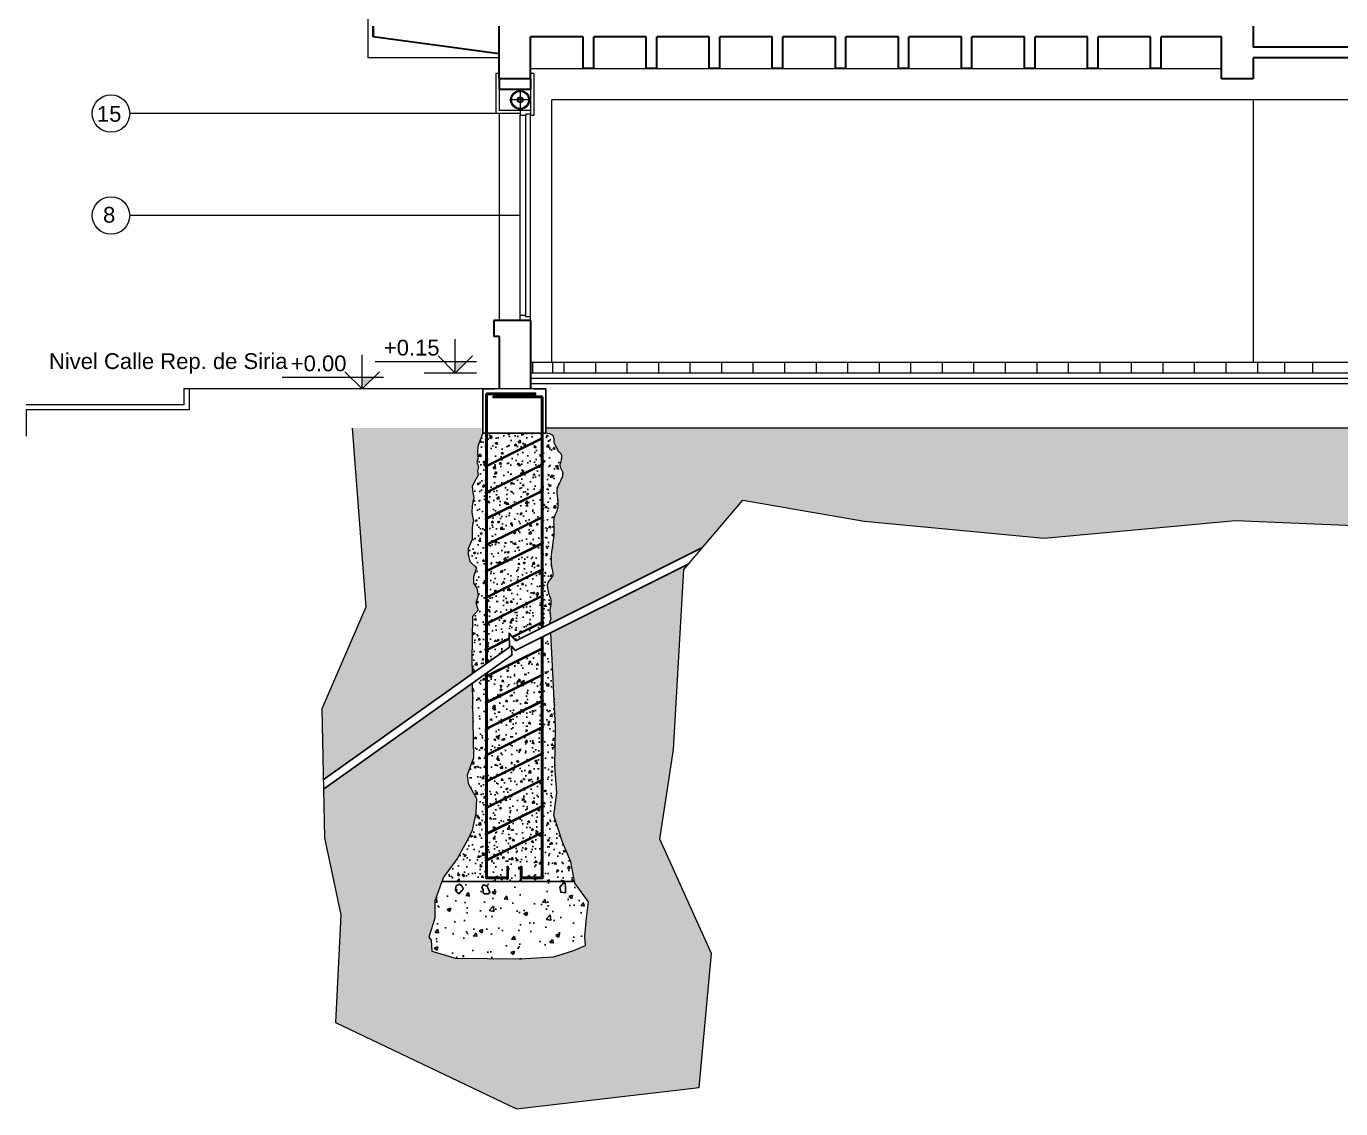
# Model space of a CAD drawing. Header units: millimetres. Extents: x 1578 to 2210, y 899 to 1032.
# Drawn here: x 2049.99 to 2062.5, y 924.81 to 935.11 of the extents above; entities that cross this region are included whole.
import ezdxf

# ---------------------------------------------------------------- set-up
doc = ezdxf.new("R2010")
doc.units = ezdxf.units.MM
doc.linetypes.add('DASHDOT2', pattern=[12.7, 6.35, -3.175, 0, -3.175])
for name, color, linetype, lineweight in [('CARPINTERIA', 7, 'Continuous', 18), ('COTAS', 7, 'Continuous', 15), ('EJES', 7, 'DASHDOT2', 13), ('ESTRUCTURA', 3, 'Continuous', 30), ('LV1', 1, 'Continuous', 9), ('MUROS', 1, 'Continuous', 30), ('PISOS', 9, 'Continuous', 9), ('TRAMAS', 7, 'Continuous', 15), ('UMBRALES', 7, 'Continuous', 18)]:
    doc.layers.add(name, color=color, linetype=linetype, lineweight=lineweight)
for name, color, linetype in [('Dado de Hormigón', 54, 'Continuous'), ('Hatch Compactación', 24, 'Continuous'), ('Hatch Lositas', 54, 'Continuous'), ('Hatch Pobre', 242, 'Continuous'), ('Hierros', 252, 'Continuous')]:
    doc.layers.add(name, color=color, linetype=linetype)
doc.styles.add('STYLE1', font='ARIAL.TTF')
pattern_1 = [(50, (1219.69837, 541.56251), (0.18218467, -0.015939086), [0.01905, -0.20955]), (355, (1219.69837, 541.5625), (-0.035242826, 0.191056643), [0.01524, -0.16764]), (100.451, (1219.71355, 541.56118), (0.1469425, 0.175116688), [0.01619, -0.17809]), (46.1842, (1219.69837, 541.6133), (0.27107904, -0.04204233), [0.028575, -0.314325]), (96.6356, (1219.72096, 541.6098), (0.237404234, 0.247425556), [0.024285, -0.267135]), (351.184, (1219.69837, 541.6133), (0.23740461, 0.24742512), [0.02286, -0.25146]), (21, (1219.72377, 541.60061), (0.15161488, -0.102265519), [0.01905, -0.20955]), (326, (1219.72377, 541.6006), (0.06180203, 0.184187966), [0.01524, -0.16764]), (71.4514, (1219.7364, 541.59209), (0.21341649, 0.081922858), [0.01619, -0.17809]), (37.5, (1219.69837, 541.56251), (0.0030886033, 0.084555039), [0, -0.165608, 0, -0.17018, 0, -0.168275]), (7.5, (1219.69837, 541.56251), (0.0668196625, 0.100180575), [0, -0.097028, 0, -0.161798, 0, -0.064135]), (327.5, (1219.641726, 541.56251), (0.135590595, -0.005728744), [0, -0.0635, 0, -0.19812, 0, -0.26289]), (317.5, (1219.61633, 541.56251), (0.148129181, 0.025426491), [0, -0.08255, 0, -0.131572, 0, -0.18669])]

msp = doc.modelspace()

# ---------------------------------------------------------------- hatches: boundary and pattern name
at = {"layer": 'COTAS', "ltscale": 0.05}
h = msp.add_hatch(color=256, dxfattribs=at)
h.paths.add_polyline_path([(2054.07, 931.914), (2054.179, 931.914), (2054.07, 931.805)])
h.paths.add_polyline_path([(2053.184, 931.764), (2053.292, 931.764), (2053.184, 931.655)])
at = {"layer": 'Hatch Lositas'}
h = msp.add_hatch(dxfattribs=at)
h.set_pattern_fill('AR-CONC', color=256, scale=0.001, style=0)
h.set_pattern_definition([(50, (1797.23007, 866.23031), (0.18218467, -0.015939086), [0.01905, -0.20955]), (355, (1797.23007, 866.23031), (-0.03524283, 0.19105664), [0.01524, -0.16764]), (100.451, (1797.24525, 866.22898), (0.1469425, 0.17511669), [0.01619, -0.17809]), (46.1842, (1797.23007, 866.2811), (0.27107904, -0.04204233), [0.028575, -0.314325]), (96.6356, (1797.25266, 866.2776), (0.23740423, 0.24742556), [0.024285, -0.267135]), (351.184, (1797.23007, 866.2811), (0.2374046, 0.24742512), [0.02286, -0.25146]), (21, (1797.25547, 866.26841), (0.15161488, -0.10226552), [0.01905, -0.20955]), (326, (1797.25547, 866.26841), (0.06180203, 0.18418797), [0.01524, -0.16764]), (71.4514, (1797.2681, 866.25989), (0.21341649, 0.08192286), [0.01619, -0.17809]), (37.5, (1797.23007, 866.23031), (0.003088603, 0.084555039), [0, -0.165608, 0, -0.17018, 0, -0.168275]), (7.5, (1797.23007, 866.23031), (0.066819663, 0.100180575), [0, -0.097028, 0, -0.161798, 0, -0.064135]), (327.5, (1797.17343, 866.23031), (0.135590595, -0.005728744), [0, -0.0635, 0, -0.19812, 0, -0.26289]), (317.5, (1797.14803, 866.23031), (0.14812918, 0.02542649), [0, -0.08255, 0, -0.131572, 0, -0.18669])])
edge = h.paths.add_edge_path()
edge.add_line((2054.374, 930.921), (2054.362, 930.915))
edge.add_arc((2054.36, 930.918), 0.004, 116.5453, 306.1763, ccw=False)
edge.add_line((2054.358, 930.921), (2054.374, 930.929))
edge.add_line((2054.374, 930.929), (2054.374, 931.235))
edge.add_line((2054.374, 931.235), (2054.332, 931.235))
edge.add_spline(control_points=[(2054.332, 931.235), (2054.327, 931.235), (2054.313, 931.235), (2054.3, 931.236), (2054.291, 931.236)], knot_values=[0, 0, 0, 0, 0.014341, 0.040505, 0.040505, 0.040505, 0.040505], degree=3, periodic=0)
edge.add_line((2054.291, 931.236), (2054.284, 931.107))
edge.add_line((2054.284, 931.107), (2054.281, 931.059))
edge.add_line((2054.281, 931.059), (2054.284, 930.988))
edge.add_line((2054.284, 930.988), (2054.274, 930.958))
edge.add_line((2054.274, 930.958), (2054.291, 930.915))
edge.add_line((2054.291, 930.915), (2054.281, 930.876))
edge.add_line((2054.281, 930.876), (2054.288, 930.835))
edge.add_line((2054.288, 930.835), (2054.23, 930.729))
edge.add_line((2054.23, 930.729), (2054.232, 930.688))
edge.add_line((2054.232, 930.688), (2054.247, 930.623))
edge.add_line((2054.247, 930.623), (2054.23, 930.544))
edge.add_line((2054.23, 930.544), (2054.228, 930.479))
edge.add_line((2054.228, 930.479), (2054.232, 930.446))
edge.add_line((2054.232, 930.446), (2054.244, 930.401))
edge.add_line((2054.244, 930.401), (2054.235, 930.365))
edge.add_line((2054.235, 930.365), (2054.23, 930.326))
edge.add_line((2054.23, 930.326), (2054.23, 930.285))
edge.add_line((2054.23, 930.285), (2054.23, 930.224))
edge.add_line((2054.23, 930.224), (2054.191, 930.138))
edge.add_line((2054.191, 930.138), (2054.191, 930.083))
edge.add_line((2054.191, 930.083), (2054.207, 930.012))
edge.add_line((2054.207, 930.012), (2054.272, 929.954))
edge.add_line((2054.272, 929.954), (2054.242, 929.869))
edge.add_line((2054.242, 929.869), (2054.242, 929.806))
edge.add_line((2054.242, 929.806), (2054.274, 929.761))
edge.add_line((2054.274, 929.761), (2054.286, 929.688))
edge.add_line((2054.286, 929.688), (2054.266, 929.621))
edge.add_line((2054.266, 929.621), (2054.288, 929.55))
edge.add_line((2054.288, 929.55), (2054.235, 929.491))
edge.add_line((2054.235, 929.491), (2054.227, 929.07))
edge.add_line((2054.227, 929.07), (2054.229, 928.944))
edge.add_line((2054.229, 928.944), (2054.374, 929.048))
edge.add_line((2054.374, 929.048), (2054.374, 929.171))
edge.add_line((2054.374, 929.171), (2054.362, 929.165))
edge.add_arc((2054.36, 929.168), 0.004, 116.5453, 306.1763, ccw=False)
edge.add_line((2054.358, 929.171), (2054.374, 929.179))
edge.add_line((2054.374, 929.179), (2054.374, 929.421))
edge.add_line((2054.374, 929.421), (2054.362, 929.415))
edge.add_arc((2054.36, 929.418), 0.004, 116.5453, 306.1763, ccw=False)
edge.add_line((2054.358, 929.421), (2054.374, 929.429))
edge.add_line((2054.374, 929.429), (2054.374, 929.671))
edge.add_line((2054.374, 929.671), (2054.362, 929.665))
edge.add_arc((2054.36, 929.668), 0.004, 116.5453, 306.1763, ccw=False)
edge.add_line((2054.358, 929.671), (2054.374, 929.679))
edge.add_line((2054.374, 929.679), (2054.374, 929.921))
edge.add_line((2054.374, 929.921), (2054.362, 929.915))
edge.add_arc((2054.36, 929.918), 0.004, 116.5453, 306.1763, ccw=False)
edge.add_line((2054.358, 929.921), (2054.374, 929.929))
edge.add_line((2054.374, 929.929), (2054.374, 930.171))
edge.add_line((2054.374, 930.171), (2054.362, 930.165))
edge.add_arc((2054.36, 930.168), 0.004, 116.5453, 306.1763, ccw=False)
edge.add_line((2054.358, 930.171), (2054.374, 930.179))
edge.add_line((2054.374, 930.179), (2054.374, 930.421))
edge.add_line((2054.374, 930.421), (2054.362, 930.415))
edge.add_arc((2054.36, 930.418), 0.004, 116.5453, 306.1763, ccw=False)
edge.add_line((2054.358, 930.421), (2054.374, 930.429))
edge.add_line((2054.374, 930.429), (2054.374, 930.921))
h = msp.add_hatch(dxfattribs=at)
h.set_pattern_fill('AR-CONC', color=256, scale=0.001, style=0)
h.set_pattern_definition(pattern_1)
edge = h.paths.add_edge_path()
edge.add_spline(control_points=[(2054.974, 929.422), (2054.973, 929.43), (2054.971, 929.449), (2054.986, 929.47), (2054.973, 929.489), (2054.979, 929.506), (2054.966, 929.56), (2054.999, 929.626), (2054.962, 929.694), (2054.952, 929.748), (2054.94, 929.822), (2055.012, 929.87), (2054.96, 930.048), (2055.029, 930.229), (2055.001, 930.431), (2055.075, 930.553), (2054.997, 930.703), (2055.121, 930.834), (2055.058, 930.918), (2055.083, 930.975), (2055.086, 931.031), (2055.044, 931.065), (2055.033, 931.108), (2055.005, 931.146), (2055.013, 931.178), (2054.997, 931.225), (2054.959, 931.231), (2054.932, 931.235)], knot_values=[0, 0, 0, 0, 0.02435, 0.05457, 0.065964, 0.087016, 0.104246, 0.229267, 0.275175, 0.328603, 0.396653, 0.482115, 0.532545, 0.91049, 1.055262, 1.111332, 1.323656, 1.47326, 1.530727, 1.599141, 1.649061, 1.681866, 1.750295, 1.782113, 1.814122, 1.845311, 1.918385, 1.918385, 1.918385, 1.918385], degree=3, periodic=0)
edge.add_line((2054.932, 931.235), (2054.902, 931.235))
edge.add_line((2054.902, 931.235), (2054.902, 931.193))
edge.add_arc((2054.903, 931.189), 0.00403, -66.4523, 106.4147, ccw=False)
edge.add_line((2054.904, 931.186), (2054.902, 931.184))
edge.add_line((2054.902, 931.184), (2054.902, 930.943))
edge.add_arc((2054.903, 930.939), 0.00403, -66.4523, 106.4147, ccw=False)
edge.add_line((2054.904, 930.936), (2054.902, 930.934))
edge.add_line((2054.902, 930.934), (2054.902, 930.693))
edge.add_arc((2054.903, 930.689), 0.00403, -66.4523, 106.4147, ccw=False)
edge.add_line((2054.904, 930.686), (2054.902, 930.684))
edge.add_line((2054.902, 930.684), (2054.902, 930.443))
edge.add_arc((2054.903, 930.439), 0.00403, -66.4523, 106.4147, ccw=False)
edge.add_line((2054.904, 930.436), (2054.902, 930.434))
edge.add_line((2054.902, 930.434), (2054.902, 930.193))
edge.add_arc((2054.903, 930.189), 0.00403, -66.4523, 106.4147, ccw=False)
edge.add_line((2054.904, 930.186), (2054.902, 930.184))
edge.add_line((2054.902, 930.184), (2054.902, 929.943))
edge.add_arc((2054.903, 929.939), 0.00403, -66.4523, 106.4147, ccw=False)
edge.add_line((2054.904, 929.936), (2054.902, 929.934))
edge.add_line((2054.902, 929.934), (2054.902, 929.693))
edge.add_arc((2054.903, 929.689), 0.00403, -66.4523, 106.4147, ccw=False)
edge.add_line((2054.904, 929.686), (2054.902, 929.684))
edge.add_line((2054.902, 929.684), (2054.902, 929.443))
edge.add_arc((2054.903, 929.439), 0.00403, -66.4523, 106.4147, ccw=False)
edge.add_line((2054.904, 929.436), (2054.902, 929.434))
edge.add_line((2054.902, 929.434), (2054.902, 929.386))
edge.add_line((2054.902, 929.386), (2054.974, 929.422))
h.paths.add_polyline_path([(2054.89, 931.178), (2054.374, 930.921), (2054.374, 930.679), (2054.89, 930.937)])
h.paths.add_polyline_path([(2054.89, 931.187), (2054.89, 931.235), (2054.374, 931.235), (2054.374, 930.929)])
h.paths.add_polyline_path([(2054.89, 930.928), (2054.374, 930.671), (2054.374, 930.429), (2054.89, 930.687)])
h.paths.add_polyline_path([(2054.89, 930.437), (2054.89, 930.678), (2054.374, 930.421), (2054.374, 930.179)])
h.paths.add_polyline_path([(2054.89, 930.187), (2054.89, 930.428), (2054.374, 930.171), (2054.374, 929.929)])
h.paths.add_polyline_path([(2054.89, 929.937), (2054.89, 930.178), (2054.374, 929.921), (2054.374, 929.679)])
h.paths.add_polyline_path([(2054.89, 929.687), (2054.89, 929.928), (2054.374, 929.671), (2054.374, 929.429)])
h.paths.add_polyline_path([(2054.89, 929.678), (2054.374, 929.421), (2054.374, 929.179), (2054.583, 929.284), (2054.581, 929.333), (2054.611, 929.298), (2054.89, 929.437)])
h = msp.add_hatch(dxfattribs=at)
h.set_pattern_fill('AR-CONC', color=256, scale=0.001, style=0)
h.set_pattern_definition(pattern_1)
h.paths.add_polyline_path([(2054.587, 929.199), (2054.583, 929.275), (2054.374, 929.171), (2054.374, 929.048)])
h.paths.add_polyline_path([(2054.617, 929.292), (2054.646, 929.259), (2054.89, 929.38), (2054.89, 929.428)])
h = msp.add_hatch(dxfattribs=at)
h.set_pattern_fill('AR-CONC', color=256, scale=0.001, style=0)
h.set_pattern_definition(pattern_1)
h.paths.add_polyline_path([(2055.025, 928.438), (2054.978, 929.335), (2054.902, 929.297), (2054.902, 929.193, -0.939612), (2054.904, 929.186), (2054.902, 929.184), (2054.902, 928.943, -0.939612), (2054.904, 928.936), (2054.902, 928.934), (2054.902, 928.693, -0.939612), (2054.904, 928.686), (2054.902, 928.684), (2054.902, 928.443, -0.939612), (2054.904, 928.436), (2054.902, 928.434), (2054.902, 928.193, -0.939612), (2054.904, 928.186), (2054.902, 928.184), (2054.902, 927.943, -0.939612), (2054.904, 927.936), (2054.902, 927.934), (2054.902, 927.693, -0.939612), (2054.904, 927.686), (2054.902, 927.684), (2054.902, 927.443, -0.939612), (2054.904, 927.436), (2054.902, 927.434), (2054.902, 926.998), (2054.69, 926.998), (2054.69, 927.111), (2054.702, 927.111), (2054.702, 927.011), (2054.89, 927.011), (2054.89, 927.428), (2054.374, 927.171), (2054.374, 927.011), (2054.562, 927.011), (2054.562, 927.111), (2054.574, 927.111), (2054.574, 926.998), (2054.362, 926.998), (2054.362, 927.164, -1.036924), (2054.358, 927.171), (2054.362, 927.173), (2054.362, 927.414, -1.036924), (2054.358, 927.421), (2054.362, 927.423), (2054.362, 927.664, -1.036924), (2054.358, 927.671), (2054.362, 927.673), (2054.362, 927.914, -1.036924), (2054.358, 927.921), (2054.362, 927.923), (2054.362, 928.164, -1.036924), (2054.358, 928.171), (2054.362, 928.173), (2054.362, 928.414, -1.036924), (2054.358, 928.421), (2054.362, 928.423), (2054.362, 928.664, -1.036924), (2054.358, 928.671), (2054.362, 928.673), (2054.362, 928.914, -1.036924), (2054.358, 928.921), (2054.362, 928.923), (2054.362, 928.947), (2054.231, 928.854), (2054.242, 928.144), (2054.184, 927.981), (2054.192, 927.9), (2054.273, 927.759), (2054.264, 927.616), (2054.226, 927.444), (2054.181, 927.352), (2054.09, 927.19), (2053.959, 927.01), (2053.944, 926.968), (2055.206, 926.968), (2055.169, 927.155), (2055.091, 927.343), (2055.007, 927.596), (2055.036, 927.813), (2055.018, 928.065)])
h.paths.add_polyline_path([(2054.89, 928.937), (2054.89, 929.178), (2054.374, 928.921), (2054.374, 928.679)], flags=17)
h.paths.add_polyline_path([(2054.89, 928.687), (2054.89, 928.928), (2054.374, 928.671), (2054.374, 928.429)], flags=17)
h.paths.add_polyline_path([(2054.89, 928.437), (2054.89, 928.678), (2054.374, 928.421), (2054.374, 928.179)], flags=17)
h.paths.add_polyline_path([(2054.89, 928.187), (2054.89, 928.428), (2054.374, 928.171), (2054.374, 927.929)], flags=17)
h.paths.add_polyline_path([(2054.89, 927.937), (2054.89, 928.178), (2054.374, 927.921), (2054.374, 927.679)], flags=17)
h.paths.add_polyline_path([(2054.89, 927.687), (2054.89, 927.928), (2054.374, 927.671), (2054.374, 927.429)], flags=17)
h.paths.add_polyline_path([(2054.89, 927.437), (2054.89, 927.678), (2054.374, 927.421), (2054.374, 927.179)], flags=17)
at = {"layer": 'Hatch Pobre'}
h = msp.add_hatch(dxfattribs=at)
h.set_pattern_fill('AR-CONC', color=256, scale=0.002, style=0)
h.set_pattern_definition([(50, (1219.69837, 541.5625), (0.36436934, -0.03187817), [0.0381, -0.4191]), (355, (1219.69837, 541.5625), (-0.07048565, 0.38211329), [0.03048, -0.33528]), (100.451, (1219.72873, 541.55985), (0.293885, 0.35023338), [0.03238, -0.35618]), (46.1842, (1219.69837, 541.6641), (0.54215808, -0.08408466), [0.05715, -0.62865]), (96.6356, (1219.74355, 541.6571), (0.47480847, 0.4948511), [0.04857, -0.53427]), (351.184, (1219.69837, 541.6641), (0.4748092, 0.49485024), [0.04572, -0.50292]), (21, (1219.74917, 541.6387), (0.30322976, -0.20453104), [0.0381, -0.4191]), (326, (1219.74917, 541.6387), (0.12360406, 0.36837593), [0.03048, -0.33528]), (71.4514, (1219.77444, 541.62166), (0.42683298, 0.16384572), [0.03238, -0.35618]), (37.5, (1219.69837, 541.56251), (0.006177207, 0.169110078), [0, -0.331216, 0, -0.34036, 0, -0.33655]), (7.5, (1219.69837, 541.5625), (0.133639325, 0.20036115), [0, -0.194056, 0, -0.323596, 0, -0.12827]), (327.5, (1219.58508, 541.56251), (0.27118119, -0.011457488), [0, -0.127, 0, -0.39624, 0, -0.52578]), (317.5, (1219.53428, 541.5625), (0.29625836, 0.05085298), [0, -0.1651, 0, -0.263144, 0, -0.37338])])
h.paths.add_polyline_path([(2053.944, 926.968), (2053.875, 926.786), (2053.875, 926.621), (2053.818, 926.438), (2053.839, 926.412), (2053.848, 926.305), (2054.072, 926.241), (2054.681, 926.232), (2055.006, 926.251), (2055.189, 926.308), (2055.309, 926.359), (2055.303, 926.445), (2055.318, 926.622), (2055.339, 926.776), (2055.196, 926.968)])
at = {"layer": 'PISOS', "ltscale": 0.05}
h = msp.add_hatch(color=256, dxfattribs=at)
edge = h.paths.add_edge_path()
edge.add_line((2061.496, 930.402), (2063.045, 930.337))
edge.add_line((2063.045, 930.337), (2065.023, 930.172))
edge.add_line((2065.023, 930.172), (2067, 930.304))
edge.add_line((2067, 930.304), (2067.693, 930.139))
edge.add_line((2067.693, 930.139), (2067.561, 929.119))
edge.add_line((2067.561, 929.119), (2066.803, 928.494))
edge.add_line((2066.803, 928.494), (2066.77, 927.943))
edge.add_line((2066.77, 927.943), (2068.079, 928.875))
edge.add_line((2068.079, 928.875), (2068.077, 929))
edge.add_line((2068.077, 929), (2068.085, 929.422))
edge.add_line((2068.085, 929.422), (2068.138, 929.48))
edge.add_line((2068.138, 929.48), (2068.116, 929.552))
edge.add_line((2068.116, 929.552), (2068.136, 929.619))
edge.add_line((2068.136, 929.619), (2068.124, 929.692))
edge.add_line((2068.124, 929.692), (2068.092, 929.737))
edge.add_line((2068.092, 929.737), (2068.092, 929.8))
edge.add_line((2068.092, 929.8), (2068.122, 929.885))
edge.add_line((2068.122, 929.885), (2068.057, 929.943))
edge.add_line((2068.057, 929.943), (2068.041, 930.014))
edge.add_line((2068.041, 930.014), (2068.041, 930.068))
edge.add_line((2068.041, 930.068), (2068.08, 930.155))
edge.add_line((2068.08, 930.155), (2068.08, 930.215))
edge.add_line((2068.08, 930.215), (2068.08, 930.257))
edge.add_line((2068.08, 930.257), (2068.085, 930.295))
edge.add_line((2068.085, 930.295), (2068.094, 930.332))
edge.add_line((2068.094, 930.332), (2068.078, 930.392))
edge.add_line((2068.078, 930.392), (2068.08, 930.474))
edge.add_line((2068.08, 930.474), (2068.097, 930.554))
edge.add_line((2068.097, 930.554), (2068.082, 930.618))
edge.add_line((2068.082, 930.618), (2068.08, 930.66))
edge.add_line((2068.08, 930.66), (2068.138, 930.765))
edge.add_line((2068.138, 930.765), (2068.131, 930.807))
edge.add_line((2068.131, 930.807), (2068.141, 930.845))
edge.add_line((2068.141, 930.845), (2068.124, 930.889))
edge.add_line((2068.124, 930.889), (2068.134, 930.918))
edge.add_line((2068.134, 930.918), (2068.131, 930.989))
edge.add_line((2068.131, 930.989), (2068.134, 931.038))
edge.add_line((2068.134, 931.038), (2068.182, 931.167))
edge.add_line((2068.182, 931.167), (2068.182, 931.282))
edge.add_line((2068.182, 931.282), (2054.932, 931.282))
edge.add_line((2054.932, 931.282), (2054.932, 931.235))
edge.add_spline(control_points=[(2054.932, 931.235), (2054.959, 931.231), (2054.997, 931.225), (2055.013, 931.178), (2055.005, 931.146), (2055.033, 931.108), (2055.044, 931.065), (2055.086, 931.031), (2055.083, 930.975), (2055.058, 930.918), (2055.121, 930.834), (2054.997, 930.703), (2055.075, 930.553), (2055.001, 930.431), (2055.029, 930.229), (2054.96, 930.048), (2055.012, 929.87), (2054.94, 929.822), (2054.952, 929.748), (2054.962, 929.694), (2054.999, 929.626), (2054.966, 929.56), (2054.979, 929.506), (2054.973, 929.489), (2054.986, 929.47), (2054.971, 929.449), (2054.973, 929.43), (2054.974, 929.422)], knot_values=[0, 0, 0, 0, 0.073074, 0.104263, 0.136272, 0.16809, 0.236519, 0.269324, 0.319243, 0.387658, 0.445125, 0.594729, 0.807053, 0.863123, 1.007895, 1.385839, 1.43627, 1.521732, 1.589782, 1.64321, 1.689118, 1.814139, 1.831369, 1.85242, 1.863815, 1.894035, 1.918385, 1.918385, 1.918385, 1.918385], degree=3, periodic=0)
edge.add_line((2054.974, 929.422), (2056.424, 930.147))
edge.add_line((2056.424, 930.147), (2056.806, 930.596))
edge.add_line((2056.806, 930.596), (2057.96, 930.398))
edge.add_line((2057.96, 930.398), (2059.674, 930.234))
edge.add_line((2059.674, 930.234), (2061.496, 930.402))
h.paths.add_polyline_path([(2067.94, 927.12), (2068.031, 927.283), (2068.076, 927.375), (2068.114, 927.547), (2068.123, 927.689), (2068.042, 927.831), (2068.034, 927.912), (2068.092, 928.074), (2068.081, 928.784), (2066.764, 927.847), (2066.737, 927.375), (2067.101, 926.151), (2067.595, 925.526), (2069.177, 925.362), (2070.331, 925.789), (2070.496, 926.843), (2070.232, 927.567), (2070.265, 929.179), (2070.141, 929.921), (2068.828, 929.265), (2068.875, 928.369), (2068.868, 927.995), (2068.886, 927.743), (2068.857, 927.526), (2068.941, 927.273), (2069.019, 927.086), (2069.059, 926.882), (2069.189, 926.707), (2069.168, 926.553), (2069.153, 926.375), (2069.159, 926.29), (2069.039, 926.238), (2068.856, 926.181), (2068.531, 926.163), (2067.922, 926.172), (2067.698, 926.235), (2067.689, 926.343), (2067.668, 926.369), (2067.725, 926.552), (2067.725, 926.717), (2067.809, 926.94)])
edge = h.paths.add_edge_path()
edge.add_line((2069.606, 930.824), (2069.243, 931.417))
edge.add_line((2069.243, 931.417), (2068.782, 931.586))
edge.add_line((2068.782, 931.586), (2068.782, 931.166))
edge.add_spline(control_points=[(2068.782, 931.166), (2068.809, 931.162), (2068.847, 931.156), (2068.863, 931.109), (2068.855, 931.076), (2068.883, 931.039), (2068.894, 930.995), (2068.936, 930.961), (2068.933, 930.906), (2068.908, 930.849), (2068.971, 930.765), (2068.847, 930.634), (2068.925, 930.484), (2068.851, 930.361), (2068.879, 930.16), (2068.81, 929.978), (2068.862, 929.8), (2068.79, 929.753), (2068.802, 929.679), (2068.812, 929.625), (2068.849, 929.556), (2068.816, 929.49), (2068.829, 929.437), (2068.823, 929.42), (2068.836, 929.401), (2068.821, 929.379), (2068.823, 929.361), (2068.824, 929.353)], knot_values=[0, 0, 0, 0, 0.073074, 0.104263, 0.136272, 0.16809, 0.236519, 0.269324, 0.319243, 0.387658, 0.445125, 0.594729, 0.807053, 0.863123, 1.007895, 1.385839, 1.43627, 1.521732, 1.589782, 1.64321, 1.689118, 1.814139, 1.831369, 1.85242, 1.863815, 1.894035, 1.918385, 1.918385, 1.918385, 1.918385], degree=3, periodic=0)
edge.add_line((2068.824, 929.353), (2070.127, 930.004))
edge.add_line((2070.127, 930.004), (2070.1, 930.166))
edge.add_line((2070.1, 930.166), (2069.606, 930.824))
h = msp.add_hatch(color=256, dxfattribs=at)
h.paths.add_polyline_path([(2053.218, 929.578), (2052.799, 928.611), (2052.813, 927.937), (2054.229, 928.944), (2054.227, 929.07), (2054.235, 929.491), (2054.288, 929.55), (2054.266, 929.621), (2054.286, 929.688), (2054.274, 929.761), (2054.242, 929.806), (2054.242, 929.869), (2054.272, 929.954), (2054.207, 930.012), (2054.191, 930.083), (2054.191, 930.138), (2054.23, 930.224), (2054.23, 930.285), (2054.23, 930.326), (2054.235, 930.365), (2054.244, 930.401), (2054.228, 930.461), (2054.23, 930.544), (2054.247, 930.623), (2054.232, 930.688), (2054.23, 930.729), (2054.288, 930.835), (2054.281, 930.876), (2054.291, 930.915), (2054.274, 930.958), (2054.284, 930.988), (2054.281, 931.059), (2054.284, 931.107), (2054.332, 931.236), (2054.332, 931.282), (2053.087, 931.282)])
h.paths.add_polyline_path([(2053.818, 926.438), (2053.875, 926.621), (2053.875, 926.786), (2053.959, 927.01), (2054.09, 927.19), (2054.181, 927.352), (2054.226, 927.444), (2054.264, 927.616), (2054.273, 927.759), (2054.192, 927.9), (2054.184, 927.981), (2054.242, 928.144), (2054.231, 928.854), (2052.815, 927.846), (2052.825, 927.383), (2052.982, 926.652), (2052.931, 925.628), (2054.651, 924.807), (2056.392, 925.008), (2056.509, 926.285), (2056.015, 927.371), (2056.147, 928.226), (2056.246, 929.938), (2056.291, 929.991), (2054.978, 929.335), (2055.025, 928.438), (2055.018, 928.065), (2055.036, 927.813), (2055.007, 927.596), (2055.091, 927.343), (2055.169, 927.155), (2055.209, 926.952), (2055.339, 926.776), (2055.318, 926.622), (2055.303, 926.445), (2055.309, 926.359), (2055.189, 926.308), (2055.006, 926.251), (2054.681, 926.232), (2054.072, 926.241), (2053.848, 926.305), (2053.839, 926.412)])

# ---------------------------------------------------------------- linework, layer by layer
at = {"layer": 'CARPINTERIA', "ltscale": 0.1}
for p, q in [((2054.457, 934.655), (2054.457, 934.275)), ((2054.487, 934.655), (2054.457, 934.655)), ((2054.487, 934.655), (2054.487, 934.605)), ((2054.817, 934.655), (2054.787, 934.655)), ((2054.817, 934.655), (2054.817, 934.255)), ((2054.487, 934.505), (2054.487, 934.305)), ((2054.787, 934.505), (2054.787, 934.305)), ((2054.687, 934.305), (2054.487, 934.305)), ((2054.687, 934.275), (2054.457, 934.275)), ((2054.817, 934.255), (2054.787, 934.255))]:
    msp.add_line(p, q, dxfattribs=at)
at = {"layer": 'CARPINTERIA'}
for p, q in [((2054.687, 934.305), (2054.687, 934.26)), ((2054.787, 934.305), (2054.687, 934.305)), ((2054.787, 934.305), (2054.787, 934.27)), ((2054.687, 932.35), (2054.687, 934.26)), ((2054.742, 934.255), (2054.692, 934.255)), ((2054.742, 934.27), (2054.742, 934.255)), ((2054.787, 934.27), (2054.742, 934.27)), ((2054.742, 932.355), (2054.742, 934.255)), ((2054.787, 932.34), (2054.787, 934.27)), ((2054.687, 932.305), (2054.687, 932.35)), ((2054.787, 932.305), (2054.687, 932.305)), ((2054.742, 932.355), (2054.692, 932.355)), ((2054.742, 932.34), (2054.742, 932.355)), ((2054.787, 932.34), (2054.742, 932.34)), ((2054.787, 932.305), (2054.787, 932.34))]:
    msp.add_line(p, q, dxfattribs=at)
for centre, start, end in [((2054.692, 934.26), 180, 270), ((2054.692, 932.35), 90, 180)]:
    msp.add_arc(centre, 0.005, start, end, dxfattribs=at)
at = {"layer": 'COTAS'}
for p, q in [((2054.487, 934.805), (2053.237, 934.805)), ((2054.787, 934.705), (2061.362, 934.705)), ((2054.572, 934.275), (2050.971, 934.275)), ((2054.687, 933.305), (2050.971, 933.305)), ((2054.817, 931.655), (2054.447, 931.655))]:
    msp.add_line(p, q, dxfattribs=at)
at = {"layer": 'COTAS', "ltscale": 0.1}
for p, q in [((2054.07, 931.805), (2054.07, 932.13)), ((2053.184, 931.655), (2053.184, 931.98)), ((2054.273, 931.914), (2053.307, 931.914)), ((2054.273, 931.805), (2053.794, 931.805)), ((2060.706, 931.805), (2060.227, 931.805)), ((2053.387, 931.764), (2052.421, 931.764))]:
    msp.add_line(p, q, dxfattribs=at)
at = {"layer": 'COTAS', "ltscale": 0.05}
for p, q in [((2054.07, 931.805), (2053.906, 931.969)), ((2054.233, 931.969), (2054.07, 931.805)), ((2053.184, 931.655), (2053.02, 931.819)), ((2053.347, 931.819), (2053.184, 931.655)), ((2054.253, 931.805), (2053.774, 931.805)), ((2068.237, 931.805), (2059.229, 931.805))]:
    msp.add_line(p, q, dxfattribs=at)
for centre in [(2050.793, 934.275), (2050.793, 933.305)]:
    msp.add_circle(centre, 0.178, dxfattribs=at)
at = {"layer": 'Dado de Hormigón'}
msp.add_line((2053.944, 926.968), (2055.206, 926.968), dxfattribs=at)
msp.add_lwpolyline([(2054.447, 931.655), (2054.332, 931.655), (2054.332, 931.235), (2054.932, 931.235), (2054.932, 931.655), (2054.817, 931.655)], dxfattribs=at)
at = {"layer": 'EJES', "ltscale": 0.1}
for p, q in [((2054.687, 934.505), (2054.687, 934.305)), ((2054.787, 934.405), (2054.587, 934.405))]:
    msp.add_line(p, q, dxfattribs=at)
at = {"layer": 'ESTRUCTURA', "ltscale": 0.1}
for p, q in [((2053.287, 935.005), (2053.287, 935.105)), ((2054.487, 934.605), (2054.487, 935.105)), ((2061.662, 935.105), (2061.662, 934.905)), ((2054.487, 934.843), (2053.287, 935.005)), ((2054.487, 934.843), (2053.287, 935.005)), ((2054.787, 934.605), (2054.787, 935.005)), ((2055.287, 935.005), (2054.787, 935.005)), ((2055.287, 934.705), (2055.287, 935.005)), ((2055.387, 934.705), (2055.387, 935.005)), ((2055.887, 935.005), (2055.387, 935.005)), ((2055.887, 934.705), (2055.887, 935.005)), ((2055.987, 934.705), (2055.987, 935.005)), ((2056.487, 935.005), (2055.987, 935.005)), ((2056.487, 934.705), (2056.487, 935.005)), ((2056.587, 934.705), (2056.587, 935.005)), ((2057.087, 935.005), (2056.587, 935.005)), ((2057.087, 934.705), (2057.087, 935.005)), ((2057.187, 934.705), (2057.187, 935.005)), ((2057.687, 935.005), (2057.187, 935.005)), ((2057.687, 934.705), (2057.687, 935.005)), ((2057.787, 934.705), (2057.787, 935.005)), ((2058.287, 935.005), (2057.787, 935.005)), ((2058.287, 934.705), (2058.287, 935.005)), ((2058.387, 934.705), (2058.387, 935.005)), ((2058.887, 935.005), (2058.387, 935.005)), ((2058.887, 934.705), (2058.887, 935.005)), ((2058.987, 934.705), (2058.987, 935.005)), ((2059.487, 935.005), (2058.987, 935.005)), ((2059.487, 934.705), (2059.487, 935.005)), ((2059.587, 934.705), (2059.587, 935.005)), ((2060.087, 935.005), (2059.587, 935.005)), ((2060.087, 934.705), (2060.087, 935.005)), ((2060.187, 934.705), (2060.187, 935.005)), ((2060.687, 935.005), (2060.187, 935.005)), ((2060.687, 934.705), (2060.687, 935.005)), ((2061.362, 935.005), (2060.787, 935.005)), ((2060.787, 934.705), (2060.787, 935.005)), ((2061.362, 934.605), (2061.362, 935.005)), ((2064.512, 934.905), (2061.662, 934.905)), ((2064.643, 934.805), (2061.662, 934.805)), ((2061.662, 934.805), (2061.662, 934.605)), ((2055.387, 934.705), (2055.287, 934.705)), ((2055.987, 934.705), (2055.887, 934.705)), ((2056.587, 934.705), (2056.487, 934.705)), ((2057.187, 934.705), (2057.087, 934.705)), ((2057.787, 934.705), (2057.687, 934.705)), ((2058.387, 934.705), (2058.287, 934.705)), ((2058.987, 934.705), (2058.887, 934.705)), ((2059.587, 934.705), (2059.487, 934.705)), ((2060.187, 934.705), (2060.087, 934.705)), ((2060.787, 934.705), (2060.687, 934.705)), ((2054.787, 934.605), (2054.487, 934.605)), ((2061.662, 934.605), (2061.362, 934.605))]:
    msp.add_line(p, q, dxfattribs=at)
at = {"layer": 'ESTRUCTURA', "ltscale": 0.05}
msp.add_line((2053.287, 935.105), (2053.287, 935.005), dxfattribs=at)
at = {"layer": 'Hatch Compactación'}
for points in [[(2056.424, 930.147), (2054.646, 929.259), (2054.581, 929.333), (2054.587, 929.199), (2052.813, 927.937)], [(2056.291, 929.991), (2054.641, 929.166), (2054.604, 929.208), (2054.608, 929.122), (2052.815, 927.846)]]:
    msp.add_lwpolyline(points, dxfattribs=at)
at = {"layer": 'Hatch Pobre'}
for points in [[(2054.082, 926.872), (2054.107, 926.852), (2054.125, 926.878), (2054.14, 926.89), (2054.146, 926.903), (2054.132, 926.928), (2054.109, 926.943), (2054.079, 926.929), (2054.072, 926.893), (2054.078, 926.877)], [(2054.385, 926.852), (2054.345, 926.852), (2054.336, 926.865), (2054.336, 926.889), (2054.322, 926.913), (2054.336, 926.938), (2054.37, 926.929), (2054.386, 926.896), (2054.399, 926.867), (2054.388, 926.856)], [(2055.117, 926.86), (2055.073, 926.867), (2055.064, 926.915), (2055.102, 926.958), (2055.117, 926.951), (2055.118, 926.913), (2055.118, 926.862)]]:
    msp.add_lwpolyline(points, close=True, dxfattribs=at)
at = {"layer": 'Hierros'}
for points in [[(2054.362, 929.039), (2054.362, 931.604, -0.414214), (2054.374, 931.616), (2054.834, 931.616), (2054.834, 931.603), (2054.386, 931.603)], [(2054.386, 931.603, 0.414214), (2054.374, 931.591), (2054.374, 929.048)], [(2054.902, 929.386), (2054.902, 931.574, 0.414214), (2054.89, 931.586), (2054.429, 931.586), (2054.429, 931.573), (2054.878, 931.573)], [(2054.878, 931.573, -0.414214), (2054.89, 931.561), (2054.89, 929.38)]]:
    msp.add_lwpolyline(points, format="xyb", dxfattribs=at)
for points in [[(2054.358, 930.921), (2054.902, 931.193)], [(2054.905, 931.186), (2054.361, 930.914)], [(2054.358, 930.671), (2054.902, 930.943)], [(2054.905, 930.936), (2054.361, 930.664)], [(2054.358, 930.421), (2054.902, 930.693)], [(2054.905, 930.686), (2054.361, 930.414)], [(2054.358, 930.171), (2054.902, 930.443)], [(2054.905, 930.436), (2054.361, 930.164)], [(2054.358, 929.921), (2054.902, 930.193)], [(2054.905, 930.186), (2054.361, 929.914)], [(2054.358, 929.671), (2054.902, 929.943)], [(2054.905, 929.936), (2054.361, 929.664)], [(2054.358, 929.421), (2054.902, 929.693)], [(2054.905, 929.686), (2054.361, 929.414)], [(2054.611, 929.298), (2054.902, 929.443)], [(2054.905, 929.436), (2054.617, 929.292)], [(2054.358, 929.171), (2054.583, 929.284)], [(2054.358, 928.921), (2054.902, 929.193)], [(2054.583, 929.275), (2054.361, 929.164)], [(2054.905, 929.186), (2054.361, 928.914)], [(2054.89, 929.291), (2054.89, 927.011), (2054.702, 927.011), (2054.702, 927.111), (2054.69, 927.111), (2054.69, 926.998), (2054.902, 926.998), (2054.902, 929.297)], [(2054.358, 928.671), (2054.902, 928.943)], [(2054.905, 928.936), (2054.361, 928.664)], [(2054.374, 928.956), (2054.374, 927.011), (2054.562, 927.011), (2054.562, 927.111), (2054.574, 927.111), (2054.574, 926.998), (2054.362, 926.998), (2054.362, 928.947)], [(2054.358, 928.421), (2054.902, 928.693)], [(2054.905, 928.686), (2054.361, 928.414)], [(2054.358, 928.171), (2054.902, 928.443)], [(2054.905, 928.436), (2054.361, 928.164)], [(2054.358, 927.921), (2054.902, 928.193)], [(2054.905, 928.186), (2054.361, 927.914)], [(2054.358, 927.671), (2054.902, 927.943)], [(2054.905, 927.936), (2054.361, 927.664)], [(2054.358, 927.421), (2054.902, 927.693)], [(2054.905, 927.686), (2054.361, 927.414)], [(2054.358, 927.171), (2054.902, 927.443)], [(2054.905, 927.436), (2054.361, 927.164)], [(2054.374, 927.011), (2054.562, 927.011), (2054.562, 927.111), (2054.574, 927.111), (2054.574, 926.998), (2054.362, 926.998)]]:
    msp.add_lwpolyline(points, dxfattribs=at)
for centre, radius, start, end in [((2054.903, 930.939), 0.00403, 299.5331, 106.4147), ((2054.36, 930.918), 0.004, 116.5404, 306.1763), ((2054.903, 930.689), 0.00403, 299.5331, 106.4147), ((2054.36, 930.668), 0.004, 116.5404, 306.1763), ((2054.903, 930.439), 0.00403, 299.5331, 106.4147), ((2054.36, 930.418), 0.004, 116.5404, 306.1763), ((2054.903, 930.189), 0.00403, 299.5331, 106.4147), ((2054.36, 930.168), 0.004, 116.5404, 306.1763), ((2054.903, 929.939), 0.00403, 299.5331, 106.4147), ((2054.36, 929.918), 0.004, 116.5404, 306.1763), ((2054.903, 929.689), 0.00403, 299.5331, 106.4147), ((2054.36, 929.668), 0.004, 116.5404, 306.1763), ((2054.903, 929.439), 0.00403, 299.5331, 106.4147), ((2054.36, 929.418), 0.004, 116.5404, 306.1763), ((2054.903, 929.189), 0.00403, 299.5331, 106.4147), ((2054.36, 929.168), 0.004, 116.5404, 306.1763), ((2054.903, 928.939), 0.00403, 299.5331, 106.4147), ((2054.36, 928.918), 0.004, 116.5404, 306.1763), ((2054.903, 928.689), 0.00403, 299.5331, 106.4147), ((2054.36, 928.668), 0.004, 116.5404, 306.1763), ((2054.903, 928.439), 0.00403, 299.5331, 106.4147), ((2054.36, 928.418), 0.004, 116.5404, 306.1763), ((2054.903, 928.189), 0.00403, 299.5331, 106.4147), ((2054.36, 928.168), 0.004, 116.5404, 306.1763), ((2054.903, 927.939), 0.00403, 299.5331, 106.4147), ((2054.36, 927.918), 0.004, 116.5404, 306.1763), ((2054.903, 927.689), 0.00403, 299.5331, 106.4147), ((2054.36, 927.668), 0.004, 116.5404, 306.1763), ((2054.903, 927.439), 0.00403, 299.5331, 106.4147), ((2054.36, 927.418), 0.004, 116.5404, 306.1763), ((2054.36, 927.168), 0.004, 116.5404, 306.1763)]:
    msp.add_arc(centre, radius, start, end, dxfattribs=at)
at = {"layer": 'LV1', "ltscale": 0.0056}
for points in [[(2054.332, 931.236), (2054.284, 931.107), (2054.284, 931.107), (2054.281, 931.059), (2054.284, 930.988), (2054.274, 930.958), (2054.291, 930.915), (2054.281, 930.876), (2054.288, 930.835), (2054.23, 930.729), (2054.232, 930.688), (2054.247, 930.623), (2054.23, 930.544), (2054.228, 930.479), (2054.232, 930.446), (2054.244, 930.401), (2054.235, 930.365), (2054.23, 930.326), (2054.23, 930.285), (2054.23, 930.224), (2054.191, 930.138), (2054.191, 930.083), (2054.207, 930.012), (2054.272, 929.954), (2054.242, 929.869), (2054.242, 929.806), (2054.274, 929.761), (2054.274, 929.761), (2054.286, 929.688), (2054.266, 929.621), (2054.288, 929.55), (2054.235, 929.491), (2054.227, 929.07)], [(2054.231, 928.854), (2054.242, 928.144), (2054.184, 927.981), (2054.192, 927.9), (2054.273, 927.759), (2054.264, 927.616), (2054.226, 927.444), (2054.181, 927.352), (2054.09, 927.19), (2053.959, 927.01), (2053.875, 926.786), (2053.875, 926.621), (2053.818, 926.438), (2053.839, 926.412), (2053.848, 926.305), (2053.848, 926.305), (2054.072, 926.241), (2054.681, 926.232), (2055.006, 926.251), (2055.189, 926.308), (2055.309, 926.359), (2055.303, 926.445), (2055.303, 926.445), (2055.303, 926.445), (2055.303, 926.445), (2055.318, 926.622), (2055.339, 926.776), (2055.209, 926.952), (2055.169, 927.155), (2055.091, 927.343), (2055.007, 927.596), (2055.036, 927.813), (2055.018, 928.065), (2055.025, 928.438), (2054.978, 929.335)], [(2054.227, 929.07), (2054.229, 928.944)]]:
    msp.add_lwpolyline(points, dxfattribs=at)
at = {"layer": 'LV1'}
msp.add_spline([(2054.974, 929.422), (2054.974, 929.447), (2054.981, 929.476), (2054.977, 929.486), (2054.978, 929.507), (2054.975, 929.525), (2054.982, 929.649), (2054.966, 929.692), (2054.953, 929.744), (2054.953, 929.812), (2055, 929.884), (2054.994, 929.934), (2055.011, 930.312), (2055.02, 930.456), (2055.043, 930.508), (2055.045, 930.72), (2055.092, 930.862), (2055.07, 930.915), (2055.081, 930.983), (2055.078, 931.033), (2055.056, 931.058), (2055.024, 931.118), (2055.01, 931.147), (2055.01, 931.179), (2055, 931.208), (2054.932, 931.235)], degree=3, dxfattribs=at)
at = {"layer": 'MUROS', "ltscale": 0.05}
for p, q in [((2054.487, 934.605), (2054.487, 934.505)), ((2054.787, 934.605), (2054.787, 934.505))]:
    msp.add_line(p, q, dxfattribs=at)
at = {"layer": 'MUROS', "ltscale": 0.1}
for p, q in [((2054.787, 934.505), (2054.487, 934.505)), ((2054.787, 932.305), (2054.437, 932.305)), ((2054.437, 932.305), (2054.437, 932.155)), ((2054.787, 932.305), (2054.787, 931.655)), ((2054.487, 932.155), (2054.437, 932.155)), ((2054.487, 932.155), (2054.487, 931.655))]:
    msp.add_line(p, q, dxfattribs=at)
at = {"layer": 'PISOS', "ltscale": 0.05}
for p, q in [((2053.087, 931.282), (2053.218, 929.578)), ((2056.246, 929.938), (2056.806, 930.596)), ((2056.806, 930.596), (2057.96, 930.398)), ((2057.96, 930.398), (2059.674, 930.234)), ((2059.674, 930.234), (2061.496, 930.402)), ((2061.496, 930.402), (2063.045, 930.337)), ((2056.147, 928.226), (2056.246, 929.938)), ((2053.218, 929.578), (2052.799, 928.611)), ((2052.799, 928.611), (2052.825, 927.383)), ((2056.015, 927.371), (2056.147, 928.226)), ((2052.825, 927.383), (2052.982, 926.652)), ((2056.509, 926.285), (2056.015, 927.371)), ((2052.982, 926.652), (2052.931, 925.628)), ((2056.392, 925.008), (2056.509, 926.285)), ((2052.931, 925.628), (2054.651, 924.807)), ((2054.651, 924.807), (2056.392, 925.008))]:
    msp.add_line(p, q, dxfattribs=at)
at = {"layer": 'TRAMAS', "ltscale": 0.1}
for p, q in [((2053.237, 953.955), (2053.237, 934.805)), ((2054.803, 931.905), (2054.803, 931.805)), ((2055.103, 931.905), (2055.103, 931.805)), ((2055.403, 931.905), (2055.403, 931.805)), ((2055.703, 931.905), (2055.703, 931.805)), ((2056.003, 931.905), (2056.003, 931.805)), ((2056.303, 931.905), (2056.303, 931.805)), ((2056.603, 931.905), (2056.603, 931.805)), ((2056.903, 931.905), (2056.903, 931.805)), ((2057.203, 931.905), (2057.203, 931.805)), ((2057.503, 931.905), (2057.503, 931.805)), ((2057.803, 931.905), (2057.803, 931.805)), ((2058.103, 931.905), (2058.103, 931.805)), ((2058.403, 931.905), (2058.403, 931.805)), ((2058.703, 931.905), (2058.703, 931.805)), ((2059.303, 931.905), (2059.303, 931.805)), ((2059.603, 931.905), (2059.603, 931.805)), ((2059.903, 931.905), (2059.903, 931.805)), ((2060.203, 931.905), (2060.203, 931.805)), ((2060.503, 931.905), (2060.503, 931.805)), ((2060.803, 931.905), (2060.803, 931.805)), ((2061.103, 931.905), (2061.103, 931.805)), ((2061.403, 931.905), (2061.403, 931.805)), ((2061.703, 931.905), (2061.703, 931.805)), ((2061.962, 931.905), (2061.962, 931.805)), ((2062.228, 931.905), (2062.228, 931.805))]:
    msp.add_line(p, q, dxfattribs=at)
for radius in [0.0895, 0.0809, 0.0266, 0.0209]:
    msp.add_circle((2054.687, 934.405), radius, dxfattribs=at)
at = {"layer": 'UMBRALES', "ltscale": 0.1}
for p, q in [((2068.237, 934.405), (2054.987, 934.405)), ((2054.987, 931.905), (2054.987, 934.405)), ((2061.662, 934.405), (2061.662, 931.905)), ((2054.487, 934.275), (2054.487, 932.305)), ((2068.237, 931.905), (2054.787, 931.905)), ((2068.237, 931.805), (2054.787, 931.805)), ((2054.999, 931.805), (2054.999, 931.905)), ((2059.003, 931.905), (2059.003, 931.805)), ((2054.562, 931.655), (2051.487, 931.655)), ((2051.487, 931.655), (2051.487, 931.505)), ((2051.537, 931.655), (2051.537, 931.455)), ((2051.487, 931.505), (2049.987, 931.505)), ((2051.537, 931.455), (2049.987, 931.455)), ((2049.987, 931.455), (2049.987, 931.205))]:
    msp.add_line(p, q, dxfattribs=at)
at = {"layer": 'UMBRALES', "ltscale": 0.05}
for p, q in [((2068.237, 931.755), (2054.787, 931.755)), ((2062.464, 931.705), (2054.787, 931.705)), ((2068.237, 931.705), (2054.787, 931.705)), ((2062.464, 931.755), (2055.284, 931.755)), ((2068.182, 931.282), (2054.932, 931.282))]:
    msp.add_line(p, q, dxfattribs=at)

# ---------------------------------------------------------------- texts
at = {"layer": 'COTAS', "ltscale": 0.1, "char_height": 0.15, "attachment_point": 5, "style": 'STYLE1'}
for s, insert in [('15', (2050.776, 934.271)), ('8', (2050.776, 933.311)), ('+0.15', (2053.655, 932.047)), ('Nivel Calle Rep. de Siria', (2051.338, 931.897)), ('+0.00', (2052.769, 931.897))]:
    msp.add_mtext(s, dxfattribs=dict(at, insert=insert))

doc.saveas('drawing.dxf')
